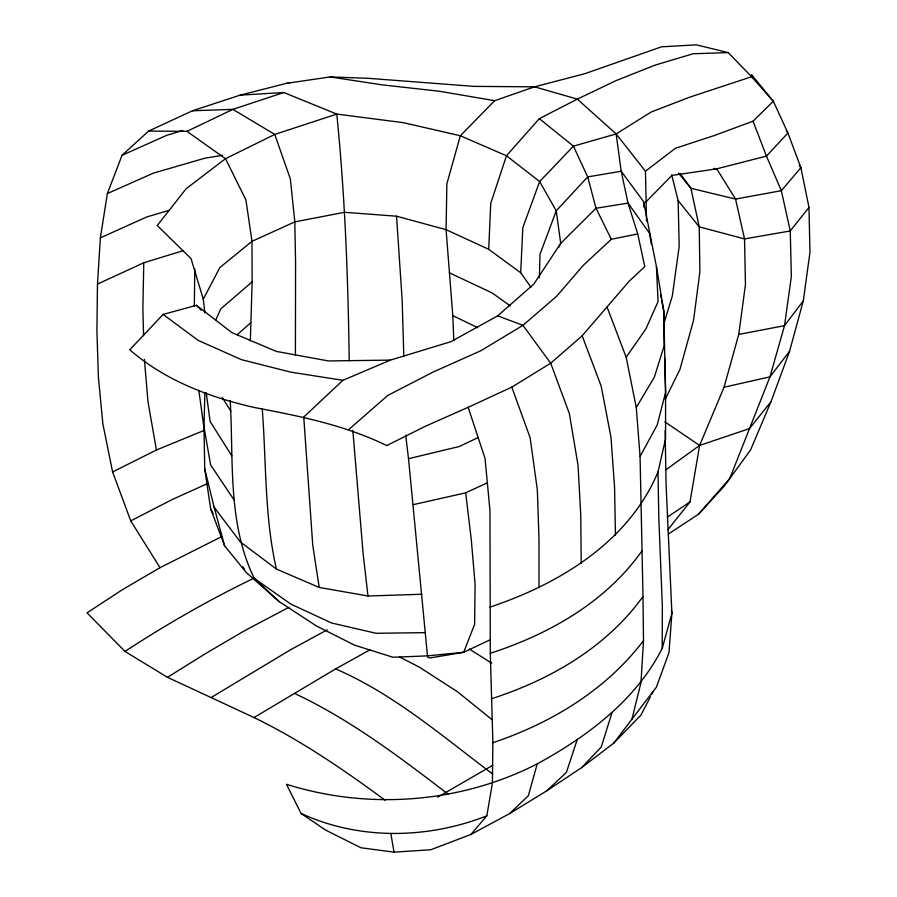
<?xml version="1.0" encoding="UTF-8"?>
<svg xmlns="http://www.w3.org/2000/svg" width="897" height="897" viewBox="0 0 897 897"><rect width="100%" height="100%" fill="white"/><g stroke="black" fill="none" stroke-linecap="round" stroke-linejoin="round"><path stroke-width="1.35" d="M650.415 696.879L640.996 715.01L613.75 743.12L581.592 767.664L546.632 790.885L509.653 813.568L470.903 834.468L430.863 849.739L394.052 852.15L360.986 847.788L325.533 830.028L301.056 813.444L286.468 784.27C368.611 810.204 460.475 803.219 537.247 763.852C587.423 736.493 635.614 700.422 662.199 648.497L662.356 606.45L658.824 518.04L657.983 471.968L665.563 438.992L665.596 392.37L663.769 310.9L656.436 266.644L643.575 201.623L621.184 171.26L616.149 133.933L577.343 99.119L534.556 86.83L474.165 86.381L368.162 78.308L330.13 76.929L286.367 83.365L240.082 95.16L192.451 110.779L148.622 131.063L122.037 155.293L107.371 193.561L100.374 237.851L97.481 284.091L96.91 330.623L98.39 377.088L102.886 423.956L112.607 471.957L130.749 520.865L160.014 567.678L221.951 536.507M470.903 834.468L486.824 815.844L492.397 783.137L492.879 742.716L490.3 653.296L489.953 510.539L485.042 458.356L468.156 407.316L511.817 387.145L550.702 363.207L582.175 335.781L629.145 281.266L644.808 266.588L637.722 233.926L628.023 203.103L621.184 171.26L587.703 176.888L556.241 210.829L540.005 254.311L539.4 277.722M183.493 250.566L143.767 262.787L142.87 309.039L143.554 335.657M250.341 340.916L252.135 281.86L251.99 241.327L245.924 199.953L225.495 158.702L186.935 131.343L148.622 131.063M490.02 639.875L463.682 652.298L427.477 655.864L392.998 657.266L354.584 645.178L316.204 625.814L279.158 601.629L246.44 572.656L224.598 545.825L210.649 508.79L204.729 468.929L203.989 426.994L204.886 392.684M194.784 268.977L194.324 306.157M530.968 287.231L520.697 272.744L488.719 249.31L490.737 203.384L506.469 155.775L539.321 118.651L577.343 99.119L616.093 80.595L654.821 65.212L693.134 53.753L728.207 52.609L751.619 76.738L773.337 101.249L787.936 133.014L800.898 167.705L808.982 207.442L809.969 252.292L803.297 300.843L789.573 351.265L770.972 401.755L750.598 449.879L724.316 486.039L698.46 514.273L668.299 534.085M520.697 272.744L522.828 227.625L539.646 181.564L573.43 146.144L616.149 133.933L651.222 111.979L689.905 97.111L751.619 76.738M607.056 307.032L626.162 357.208L636.276 407.496L640.066 456.461L642.992 596.505L643.497 640.626L641.007 682.471L631.981 719.125L613.75 743.12M667.85 529.768L690.006 501.894L699.604 445.428L724.058 387.224L738.736 334.446L745.452 284.708L744.532 238.905L735.551 199.067L716.748 168.827L714.034 168.445M662.199 648.497L671.898 613.301L666.079 484.672L665.126 430.683M537.247 763.852L528.344 795.695L509.653 813.568M663.354 325.476L672.29 296.088L679.186 246.451L678.132 200.569L671.685 174.904M611.911 712.969L601.214 747.066L581.592 767.664M577.051 740.103L566.422 772.395L546.632 790.885M215.628 320.229L220.797 308.86L252.135 281.86M558.842 247.124L560.703 243.367L596 208.261L628.023 203.103L649.518 233.242L651.323 244.051M665.271 399.109L679.904 369.586L693.583 320.139L699.873 271.791L699.234 226.874L690.903 188.28L680.218 173.67M651.671 694.457L652.926 692.047M657.983 471.968C628.775 541.99 559.134 584.059 489.919 607.123M204.841 312.851L203.283 299.183L219.866 267.553L251.99 241.327L294.81 221.884L344.459 212.286L396.53 216.211L446.078 229.666L488.719 249.31M640.066 456.461L657.243 424.886L665.596 392.37L664.733 358.318M636.276 407.496L654.362 377.132L664.15 345.838L663.769 310.9L661.616 300.316M626.162 357.208L645.874 328.975L658.062 301.583L656.436 266.644M803.297 300.843L784.516 325.656L769.962 376.852L729.788 478.482L698.46 514.273M631.981 719.125L656.357 687.225L668.983 652.646L671.898 613.301L671.449 610.554M789.573 351.265L769.962 376.852L724.058 387.224M808.982 207.442L790.246 230.955L791.356 276.467L784.516 325.656L738.736 334.446M770.972 401.755L749.432 428.609L699.604 445.428L665.664 469.972M641.916 550.96C605.654 602.246 549.031 634.246 490.3 653.296M642.992 596.505C606.428 647.342 550.287 679.769 491.567 698.729M643.497 640.626C606.013 690.118 551.106 723.139 492.879 742.716M240.082 95.16L283.766 92.503L336.79 114.087L403.605 122.71L460.329 135.772L506.469 155.775L539.646 181.564L556.241 210.829L560.703 243.367L533.872 284.024L497.678 315.845L451 341.645L390.386 360.112L328.459 360.942L276.332 351.411L231.919 332.63L196.488 305.316L163.108 314.421L129.773 349.785C165.059 380.406 209.259 397.225 254.3 407.485C299.497 416.073 345.154 425.178 386.753 445.585L424.92 426.467L468.156 407.316M728.207 52.609L696.375 44.85L661.56 46.812L584.889 73.677L534.556 86.83L494.673 100.677L460.329 135.772L446.874 183.784L446.078 229.666L452.806 315.643L453.815 340.546M645.649 202.206L671.909 175.431L716.748 168.827L766.453 156.112L787.936 133.014L786.288 130.805M646.513 221.099L645.459 171.237L675.385 148.285L714.046 135.626L753.043 121.196L773.337 101.249L751.608 74.787L753.525 78.443M303.399 417.363L342.901 380.306L390.386 360.112M637.722 233.926L611.328 239.275L583.229 265.4L556.633 296.279L522.951 325.331L480.826 350.749L432.769 372.21L387.796 395.431L348.709 429.596M237.111 334.794L250.756 322.718M667.233 517.199L690.006 501.894M160.014 567.678L122.16 589.845L87.031 612.842L124.975 651.435C166.494 624.267 209.606 599.588 254.3 578.004M124.975 651.435L167.47 677.313L205.435 653.666L244.814 630.557L288.98 607.269M167.47 677.313L211.075 697.563L290.796 649.63L327.226 629.829M492.745 765.298L437.702 797.153M211.075 697.563L254.019 717.544L335.635 668.904L370.338 649.596M130.749 520.865L172.359 499.461L207.88 483.416M112.607 471.957L156.437 450.002L204.314 430.347M186.935 131.343L232.895 109.367L283.766 92.503M478.146 437.545L459.242 446.527L408.516 458.692L427.477 655.864M413.293 504.652L465.666 492.834L487.172 482.889M97.481 284.091L143.767 262.787M100.374 237.851L146.839 216.917L169.443 210.257M122.037 155.293L166.752 135.312L182.753 130.491M107.371 193.561L153.387 173.143L204.606 158.276L222.434 155.304M486.824 815.844C427.634 839.087 359.271 840.321 301.056 813.444M192.451 110.779L232.895 109.367L274.762 134.427L290.359 178.952L294.81 221.884L295.573 262.586L295.416 355.358M204.729 468.929L214.136 507.186L240.273 541.866L276.399 569.068L319.22 587.445L367.961 596L421.803 594.251M286.367 83.365L289.092 83.298M425.178 632.643L376.078 633.282L331.61 623L290.976 604.163L254.266 578.341C227.199 523.029 233.781 460.004 230.17 400.365M330.13 76.929L382.29 84.879L439.351 91.247L494.673 100.677M342.901 380.306L290.875 372.154L241.439 359.652L198.114 340.344L163.108 314.421M427.521 657.153L430.212 657.916L463.682 652.298L474.625 624.312L475.074 584.048L471.239 539.153L465.666 492.834M497.678 315.845L522.951 325.331L550.702 363.207L569.337 413.539L578.038 465.296L580.763 515.203L581.211 563.372M449.386 272.811L492.24 292.983L510.247 305.899M452.806 315.643L477.675 327.618M335.635 668.904C394.075 694.2 442.299 736.19 492.621 773.976M399.67 657.008L419.359 667.155L457.504 691.778L491.5 719.226M294.451 693.37C349.482 719.192 398.1 755.891 446.145 792.645L448.5 794.013M254.019 717.544C300.686 740.193 343.473 769.592 385.172 800.236M469.366 649.069L491.623 663.118M664.834 421.837L699.604 445.428M539.321 118.651L573.43 146.144L587.703 176.888L596 208.261L611.328 239.275M254.266 578.341L279.158 601.629M196.488 305.316L201.13 310.227M678.536 173.076L690.903 188.28L735.551 199.067L781.343 190.691L800.898 167.705L799.272 165.564M678.132 200.569L699.234 226.874L744.532 238.905L790.246 230.955L781.343 190.691L766.453 156.112L753.043 121.196M616.149 133.933L645.459 171.237M233.994 499.853L210.604 464.893L203.989 426.994M231.774 455.799L210.133 421.455L206.209 392.673M222.243 397.393L230.843 411.252M242.919 566.814L244.332 569.147M210.649 508.79L213.127 513.589M582.175 335.781L601.169 386.125L610.98 437.332L614.557 486.948L615.454 535.117M511.817 387.145L530.127 437.736L537.348 489.941L539.007 539.848L539.007 587.748M203.283 299.183L191.039 258.594L157.244 225.517L186.139 188.729L225.495 158.702L274.762 134.427L336.79 114.087C345.02 196.039 348.114 278.384 349.202 360.717M214.136 507.186L224.598 545.825M660.528 295.012L661.067 297.658M156.437 450.002L148.005 401.957L144.395 359.383M276.399 569.068C264.391 516.515 266.387 462.415 262.249 408.998M390.901 833.93L394.052 852.15M319.22 587.445L312.761 545.331L303.713 416.567M198.831 390.262L204.124 428.968M405.691 435.269L408.516 458.692M367.961 596L363.061 552.911L352.846 430.403M643.575 201.623L644.024 207.173M396.53 216.211L402.17 300.147L403.829 356.501"/></g></svg>
